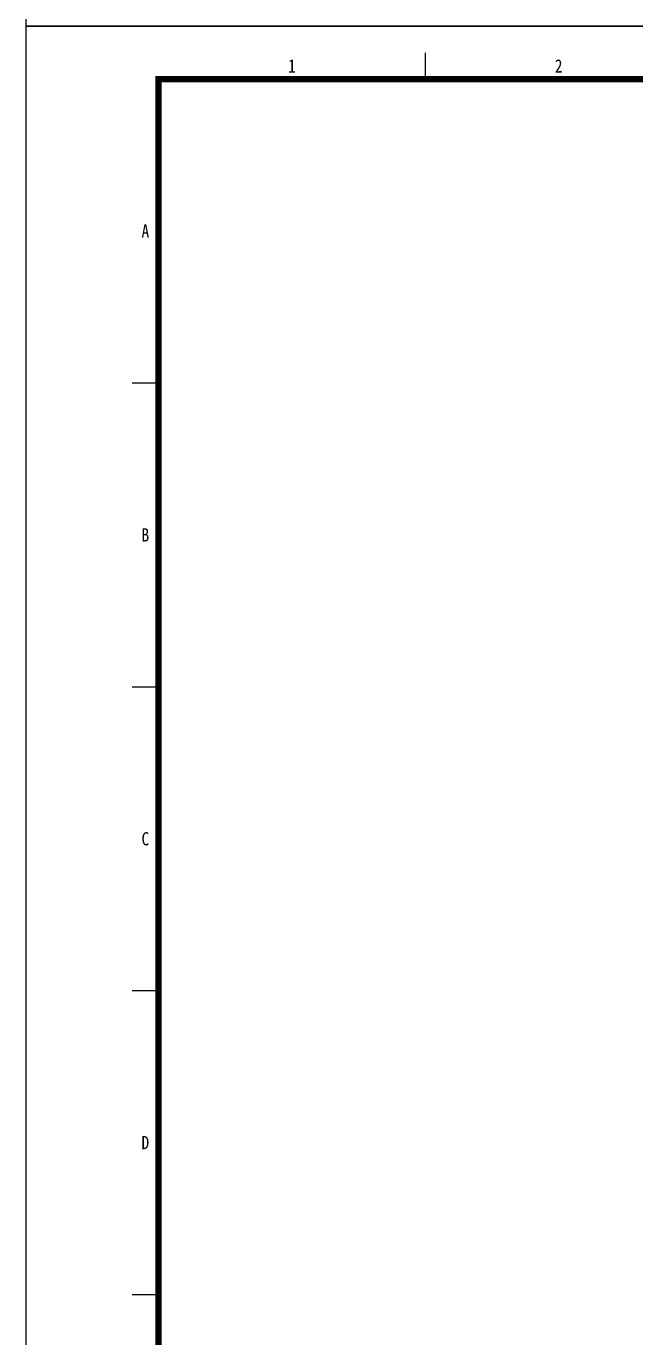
# Model space of a CAD drawing. Extents: x 921942 to 1159542, y -958603 to -790785.
# Drawn here: x 921942 to 930074, y -892195 to -874694 of the extents above; entities that cross this region are included whole.
import ezdxf
from ezdxf.enums import TextEntityAlignment as Align

# ---------------------------------------------------------------- set-up
doc = ezdxf.new("R2010")
doc.units = 0
doc.header["$LTSCALE"] = 1000
doc.header["$MEASUREMENT"] = 0
doc.layers.add('图框', color=255, linetype='CONTINUOUS')
doc.styles.add('TKZ1', font='SIMHEI.TTF', dxfattribs={"width": 0.7})

# ---------------------------------------------------------------- blocks, each defined once
blk = doc.blocks.new('图框2')
at = {"layer": '图框', "color": 0}
for p, q in [((84100, 59400), (0, 59400)), ((0, 0), (0, 59400)), ((7537.5, 58900.00000000745), (7537.5, 58400.00000000745)), ((2000, 52660), (2500, 52660)), ((2000, 46920), (2500, 46920)), ((2000, 41180), (2500, 41180)), ((2000, 35440), (2500, 35440)), ((0, 0), (84100, 0))]:
    blk.add_line(p, q, dxfattribs=at)
at = {"layer": '图框', "color": 0, "const_width": 120}
blk.add_lwpolyline([(83100, 58400), (2500, 58400), (2500, 1000), (83100, 1000)], close=True, dxfattribs=at)
at = {"layer": '图框', "color": 0, "style": 'TKZ1', "width": 0.85}
for s, p in [('1', (5018.75, 58650.00000000745)), ('2', (10056.25, 58650.00000000745)), ('A', (2250, 55530)), ('B', (2250, 49790)), ('C', (2250, 44050)), ('D', (2250, 38310))]:
    blk.add_text(s, height=250, dxfattribs=at).set_placement(p, align=Align.MIDDLE)

msp = doc.modelspace()

# ---------------------------------------------------------------- block references
at = {"layer": '图框', "color": 0, "linetype": 'ByBlock', "xscale": 0.7063020216301084, "yscale": 0.7063020213972777, "zscale": 0.7063020214030876}
for p in [(921942.1419014136, -874694.0200646871), (921942.1419014136, -916648.3601356855)]:
    msp.add_blockref('图框2', p, dxfattribs=at)

doc.saveas('drawing.dxf')
